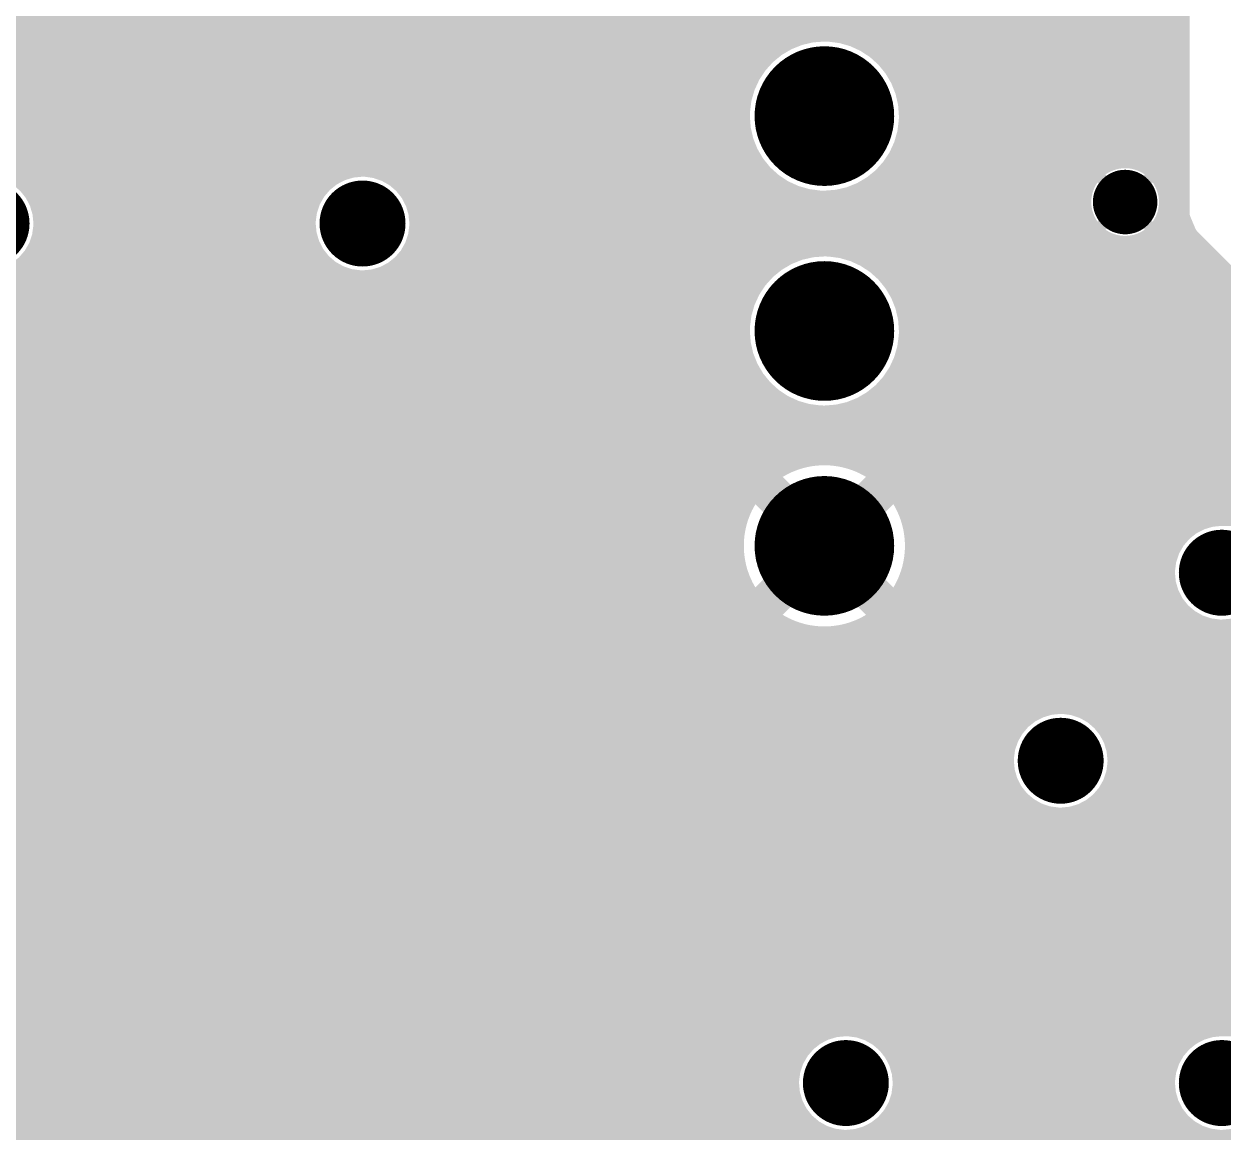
# Model space of a CAD drawing. Extents: x 295 to 953, y 10 to 290.
# Drawn here: x 516.8 to 540.19, y 105.78 to 127.39 of the extents above; entities that cross this region are included whole.
import ezdxf

# ---------------------------------------------------------------- set-up
doc = ezdxf.new("R2010")
doc.units = 0
doc.header["$LTSCALE"] = 5
doc.header["$MEASUREMENT"] = 0
doc.layers.get('0').update_dxf_attribs({"linetype": 'CONTINUOUS', "lineweight": 25})

msp = doc.modelspace()

# ---------------------------------------------------------------- linework, layer by layer
for points, const_width in [([(531.732, 125.594, 1), (533.094, 125.594, 1)], 1.362), ([(537.966, 123.918, 1), (538.595, 123.918, 1)], 0.629), ([(515.649, 123.499, 1), (516.487, 123.499, 1)], 0.838), ([(522.983, 123.499, 1), (523.822, 123.499, 1)], 0.838), ([(531.732, 121.403, 1), (533.094, 121.403, 1)], 1.362), ([(531.732, 117.212, 1), (533.094, 117.212, 1)], 1.362), ([(539.747, 116.688, 1), (540.586, 116.688, 1)], 0.838), ([(536.604, 113.021, 1), (537.442, 113.021, 1)], 0.838), ([(532.413, 106.735, 1), (533.251, 106.735, 1)], 0.838), ([(539.747, 106.735, 1), (540.586, 106.735, 1)], 0.838)]:
    msp.add_lwpolyline(points, format="xyb", close=True, dxfattribs=dict(const_width=const_width))
for points in [[(504.275, 127.048), (504.275, 128.331), (539.538, 127.048), (539.538, 128.331)], [(504.275, 127.032), (504.275, 127.048), (532.193, 127.032), (532.413, 127.048)], [(504.275, 126.982), (504.275, 127.032), (531.978, 126.982), (532.193, 127.032)], [(532.489, 127.046), (532.413, 127.048), (539.538, 127.046), (539.538, 127.048)], [(532.708, 127.018), (532.489, 127.046), (539.538, 127.018), (539.538, 127.046)], [(504.275, 126.9), (504.275, 126.982), (531.773, 126.9), (531.978, 126.982)], [(504.275, 126.788), (504.275, 126.9), (531.583, 126.788), (531.773, 126.9)], [(532.92, 126.957), (532.708, 127.018), (539.538, 126.957), (539.538, 127.018)], [(533.12, 126.865), (532.92, 126.957), (539.538, 126.865), (539.538, 126.957)], [(533.304, 126.743), (533.12, 126.865), (539.538, 126.743), (539.538, 126.865)], [(504.275, 126.649), (504.275, 126.788), (531.412, 126.649), (531.583, 126.788)], [(504.275, 126.485), (504.275, 126.649), (531.264, 126.485), (531.412, 126.649)], [(533.468, 126.595), (533.304, 126.743), (539.538, 126.595), (539.538, 126.743)], [(533.607, 126.424), (533.468, 126.595), (539.538, 126.424), (539.538, 126.595)], [(504.275, 126.301), (504.275, 126.485), (531.142, 126.301), (531.264, 126.485)], [(533.719, 126.234), (533.607, 126.424), (539.538, 126.234), (539.538, 126.424)], [(504.275, 126.101), (504.275, 126.301), (531.05, 126.101), (531.142, 126.301)], [(504.275, 125.889), (504.275, 126.101), (530.989, 125.889), (531.05, 126.101)], [(533.801, 126.029), (533.719, 126.234), (539.538, 126.029), (539.538, 126.234)], [(504.275, 125.67), (504.275, 125.889), (530.961, 125.67), (530.989, 125.889)], [(533.851, 125.814), (533.801, 126.029), (539.538, 125.814), (539.538, 126.029)], [(504.275, 125.594), (504.275, 125.67), (530.959, 125.594), (530.961, 125.67)], [(533.867, 125.594), (533.851, 125.814), (539.538, 125.594), (539.538, 125.814)], [(504.275, 125.374), (504.275, 125.594), (530.976, 125.374), (530.959, 125.594)], [(533.837, 125.3), (533.865, 125.518), (539.538, 125.3), (539.538, 125.518)], [(533.865, 125.518), (533.867, 125.594), (539.538, 125.518), (539.538, 125.594)], [(504.275, 125.159), (504.275, 125.374), (531.025, 125.159), (530.976, 125.374)], [(504.275, 124.954), (504.275, 125.159), (531.107, 124.954), (531.025, 125.159)], [(533.776, 125.087), (533.837, 125.3), (539.538, 125.087), (539.538, 125.3)], [(504.275, 124.764), (504.275, 124.954), (531.219, 124.764), (531.107, 124.954)], [(533.684, 124.887), (533.776, 125.087), (539.538, 124.887), (539.538, 125.087)], [(504.275, 124.593), (504.275, 124.764), (531.358, 124.593), (531.219, 124.764)], [(533.449, 124.578), (533.562, 124.703), (539.538, 124.578), (539.538, 124.703)], [(533.562, 124.703), (533.684, 124.887), (539.538, 124.703), (539.538, 124.887)], [(504.275, 124.445), (504.275, 124.593), (531.522, 124.445), (531.358, 124.593)], [(533.243, 124.4), (533.311, 124.455), (537.952, 124.4), (537.897, 124.455)], [(533.311, 124.455), (533.333, 124.473), (537.897, 124.455), (537.924, 124.473)], [(533.333, 124.473), (533.363, 124.497), (537.924, 124.473), (537.965, 124.497)], [(533.363, 124.497), (533.389, 124.518), (537.965, 124.497), (538.007, 124.518)], [(533.389, 124.518), (533.411, 124.536), (538.007, 124.518), (538.05, 124.536)], [(533.411, 124.536), (533.414, 124.539), (538.05, 124.536), (538.059, 124.539)], [(533.414, 124.539), (533.425, 124.551), (538.059, 124.539), (538.095, 124.551)], [(533.425, 124.551), (533.435, 124.563), (538.095, 124.551), (538.14, 124.563)], [(533.435, 124.563), (533.443, 124.571), (538.14, 124.563), (538.187, 124.571)], [(533.443, 124.571), (533.448, 124.576), (538.187, 124.571), (538.234, 124.576)], [(533.448, 124.576), (533.449, 124.578), (538.234, 124.576), (538.281, 124.578)], [(538.313, 124.577), (538.281, 124.578), (539.538, 124.577), (539.538, 124.578)], [(538.36, 124.573), (538.313, 124.577), (539.538, 124.573), (539.538, 124.577)], [(538.406, 124.566), (538.36, 124.573), (539.538, 124.566), (539.538, 124.573)], [(538.452, 124.555), (538.406, 124.566), (539.538, 124.555), (539.538, 124.566)], [(538.497, 124.541), (538.452, 124.555), (539.538, 124.541), (539.538, 124.555)], [(538.541, 124.524), (538.497, 124.541), (539.538, 124.524), (539.538, 124.541)], [(538.584, 124.504), (538.541, 124.524), (539.538, 124.504), (539.538, 124.524)], [(538.545, 124.336), (538.664, 124.455), (539.538, 124.336), (539.538, 124.455)], [(538.625, 124.481), (538.584, 124.504), (539.538, 124.481), (539.538, 124.504)], [(538.664, 124.455), (538.625, 124.481), (539.538, 124.455), (539.538, 124.481)], [(504.275, 124.412), (504.275, 124.445), (531.571, 124.412), (531.522, 124.445)], [(516.103, 124.412), (516.068, 124.412), (523.396, 124.412), (523.402, 124.412)], [(516.222, 124.395), (516.103, 124.412), (523.228, 124.395), (523.396, 124.412)], [(516.276, 124.388), (516.222, 124.395), (523.204, 124.388), (523.228, 124.395)], [(516.402, 124.346), (516.276, 124.388), (523.061, 124.346), (523.204, 124.388)], [(516.442, 124.332), (516.402, 124.346), (523.035, 124.332), (523.061, 124.346)], [(516.56, 124.265), (516.442, 124.332), (522.906, 124.265), (523.035, 124.332)], [(516.594, 124.246), (516.56, 124.265), (522.881, 124.246), (522.906, 124.265)], [(516.698, 124.157), (516.594, 124.246), (522.769, 124.157), (522.881, 124.246)], [(523.437, 124.412), (523.402, 124.412), (531.572, 124.412), (531.571, 124.412)], [(523.61, 124.388), (523.437, 124.412), (531.608, 124.388), (531.572, 124.412)], [(523.776, 124.332), (523.61, 124.388), (531.692, 124.332), (531.608, 124.388)], [(523.792, 124.323), (523.776, 124.332), (531.706, 124.323), (531.692, 124.332)], [(523.928, 124.246), (523.792, 124.323), (531.874, 124.246), (531.706, 124.323)], [(523.946, 124.231), (523.928, 124.246), (531.907, 124.231), (531.874, 124.246)], [(524.017, 124.17), (523.946, 124.231), (532.119, 124.17), (531.907, 124.231)], [(532.848, 124.206), (532.884, 124.221), (537.687, 124.206), (537.694, 124.221)], [(532.884, 124.221), (532.987, 124.262), (537.694, 124.221), (537.717, 124.262)], [(532.987, 124.262), (533.053, 124.288), (537.717, 124.262), (537.735, 124.288)], [(533.053, 124.288), (533.075, 124.301), (537.735, 124.288), (537.743, 124.301)], [(533.075, 124.301), (533.134, 124.336), (539.538, 124.301), (539.538, 124.336)], [(533.134, 124.336), (533.243, 124.4), (538.016, 124.336), (537.952, 124.4)], [(537.862, 124.182), (537.743, 124.301), (538.699, 124.182), (538.818, 124.301)], [(538.016, 124.336), (538.046, 124.353), (538.545, 124.336), (538.515, 124.353)], [(538.046, 124.353), (538.052, 124.356), (538.515, 124.353), (538.509, 124.356)], [(538.052, 124.356), (538.083, 124.371), (538.509, 124.356), (538.478, 124.371)], [(538.083, 124.371), (538.089, 124.373), (538.478, 124.371), (538.472, 124.373)], [(538.089, 124.373), (538.121, 124.386), (538.472, 124.373), (538.44, 124.386)], [(538.121, 124.386), (538.128, 124.388), (538.44, 124.386), (538.434, 124.388)], [(538.128, 124.388), (538.16, 124.397), (538.434, 124.388), (538.401, 124.397)], [(538.16, 124.397), (538.167, 124.399), (538.401, 124.397), (538.395, 124.399)], [(538.167, 124.399), (538.199, 124.406), (538.395, 124.399), (538.36, 124.406)], [(538.199, 124.406), (538.208, 124.407), (538.36, 124.406), (538.355, 124.407)], [(538.208, 124.407), (538.24, 124.411), (538.355, 124.407), (538.319, 124.411)], [(538.24, 124.411), (538.252, 124.411), (538.319, 124.411), (538.315, 124.411)], [(538.252, 124.411), (538.28, 124.412), (538.315, 124.411), (538.28, 124.412)], [(538.828, 124.286), (538.818, 124.301), (539.538, 124.286), (539.538, 124.301)], [(538.853, 124.246), (538.828, 124.286), (539.538, 124.246), (539.538, 124.286)], [(538.875, 124.205), (538.853, 124.246), (539.538, 124.205), (539.538, 124.246)], [(516.726, 124.132), (516.698, 124.157), (522.748, 124.132), (522.769, 124.157)], [(516.812, 124.024), (516.726, 124.132), (522.655, 124.024), (522.748, 124.132)], [(516.835, 123.995), (516.812, 124.024), (522.639, 123.995), (522.655, 124.024)], [(516.899, 123.872), (516.835, 123.995), (522.569, 123.872), (522.639, 123.995)], [(524.05, 124.142), (524.017, 124.17), (532.337, 124.142), (532.119, 124.17)], [(524.052, 124.14), (524.05, 124.142), (532.413, 124.14), (532.337, 124.142)], [(524.058, 124.134), (524.052, 124.14), (537.657, 124.134), (537.659, 124.14)], [(524.061, 124.132), (524.058, 124.134), (537.656, 124.132), (537.657, 124.134)], [(524.095, 124.089), (524.061, 124.132), (537.643, 124.089), (537.656, 124.132)], [(524.131, 124.044), (524.095, 124.089), (537.633, 124.044), (537.643, 124.089)], [(524.168, 123.997), (524.131, 124.044), (537.625, 123.997), (537.633, 124.044)], [(524.169, 123.995), (524.168, 123.997), (537.625, 123.995), (537.625, 123.997)], [(524.193, 123.95), (524.169, 123.995), (537.621, 123.95), (537.625, 123.995)], [(532.413, 124.14), (532.633, 124.157), (537.659, 124.14), (537.666, 124.157)], [(532.633, 124.157), (532.727, 124.178), (537.666, 124.157), (537.674, 124.178)], [(532.727, 124.178), (532.848, 124.206), (537.674, 124.178), (537.687, 124.206)], [(537.789, 123.965), (537.792, 123.992), (538.773, 123.965), (538.769, 123.992)], [(537.792, 123.992), (537.794, 124.005), (538.769, 123.992), (538.767, 124.005)], [(537.794, 124.005), (537.799, 124.032), (538.767, 124.005), (538.761, 124.032)], [(537.799, 124.032), (537.803, 124.045), (538.761, 124.032), (538.758, 124.045)], [(537.803, 124.045), (537.81, 124.071), (538.758, 124.045), (538.75, 124.071)], [(537.81, 124.071), (537.815, 124.084), (538.75, 124.071), (538.746, 124.084)], [(537.815, 124.084), (537.825, 124.11), (538.746, 124.084), (538.736, 124.11)], [(537.825, 124.11), (537.83, 124.122), (538.736, 124.11), (538.731, 124.122)], [(537.83, 124.122), (537.842, 124.146), (538.731, 124.122), (538.719, 124.146)], [(537.842, 124.146), (537.849, 124.158), (538.719, 124.146), (538.713, 124.158)], [(537.849, 124.158), (537.862, 124.182), (538.713, 124.158), (538.699, 124.182)], [(538.894, 124.161), (538.875, 124.205), (539.538, 124.161), (539.538, 124.205)], [(538.91, 124.117), (538.894, 124.161), (539.538, 124.117), (539.538, 124.161)], [(538.922, 124.072), (538.91, 124.117), (539.538, 124.072), (539.538, 124.117)], [(538.932, 124.026), (538.922, 124.072), (539.538, 124.026), (539.538, 124.072)], [(538.938, 123.979), (538.932, 124.026), (539.538, 123.979), (539.538, 124.026)], [(516.916, 123.84), (516.899, 123.872), (522.558, 123.84), (522.569, 123.872)], [(516.955, 123.706), (516.916, 123.84), (522.513, 123.706), (522.558, 123.84)], [(524.217, 123.903), (524.193, 123.95), (537.621, 123.903), (537.621, 123.95)], [(524.241, 123.856), (524.217, 123.903), (537.623, 123.856), (537.621, 123.903)], [(524.25, 123.84), (524.241, 123.856), (537.625, 123.84), (537.623, 123.856)], [(524.259, 123.81), (524.25, 123.84), (537.629, 123.81), (537.625, 123.84)], [(524.272, 123.764), (524.259, 123.81), (537.639, 123.764), (537.629, 123.81)], [(524.286, 123.718), (524.272, 123.764), (537.651, 123.718), (537.639, 123.764)], [(537.786, 123.924), (537.787, 123.952), (538.775, 123.924), (538.773, 123.952)], [(537.786, 123.911), (537.786, 123.924), (538.775, 123.911), (538.775, 123.924)], [(537.788, 123.884), (537.786, 123.911), (538.774, 123.884), (538.775, 123.911)], [(537.787, 123.952), (537.789, 123.965), (538.773, 123.952), (538.773, 123.965)], [(537.788, 123.871), (537.788, 123.884), (538.772, 123.871), (538.774, 123.884)], [(537.792, 123.843), (537.788, 123.871), (538.769, 123.843), (538.772, 123.871)], [(537.794, 123.83), (537.792, 123.843), (538.767, 123.83), (538.769, 123.843)], [(537.8, 123.803), (537.794, 123.83), (538.762, 123.803), (538.767, 123.83)], [(537.803, 123.79), (537.8, 123.803), (538.758, 123.79), (538.762, 123.803)], [(537.811, 123.764), (537.803, 123.79), (538.751, 123.764), (538.758, 123.79)], [(537.815, 123.752), (537.811, 123.764), (538.746, 123.752), (538.751, 123.764)], [(537.825, 123.726), (537.815, 123.752), (538.736, 123.726), (538.746, 123.752)], [(538.918, 123.746), (538.928, 123.792), (539.538, 123.746), (539.538, 123.792)], [(538.928, 123.792), (538.936, 123.838), (539.538, 123.792), (539.538, 123.838)], [(538.936, 123.838), (538.94, 123.885), (539.538, 123.838), (539.538, 123.885)], [(538.94, 123.932), (538.938, 123.979), (539.538, 123.932), (539.538, 123.979)], [(538.94, 123.885), (538.94, 123.932), (539.538, 123.885), (539.538, 123.932)], [(516.965, 123.673), (516.955, 123.706), (522.508, 123.673), (522.513, 123.706)], [(516.979, 123.533), (516.965, 123.673), (522.489, 123.533), (522.508, 123.673)], [(516.982, 123.499), (516.979, 123.533), (522.489, 123.499), (522.489, 123.533)], [(524.299, 123.674), (524.286, 123.718), (537.667, 123.674), (537.651, 123.718)], [(524.299, 123.673), (524.299, 123.674), (537.668, 123.673), (537.667, 123.674)], [(524.303, 123.631), (524.299, 123.673), (537.686, 123.631), (537.668, 123.673)], [(524.307, 123.589), (524.303, 123.631), (537.708, 123.589), (537.686, 123.631)], [(524.311, 123.549), (524.307, 123.589), (537.733, 123.549), (537.708, 123.589)], [(524.313, 123.534), (524.311, 123.549), (537.743, 123.534), (537.733, 123.549)], [(524.316, 123.5), (524.313, 123.534), (539.609, 123.5), (539.595, 123.534)], [(537.743, 123.534), (537.862, 123.654), (538.818, 123.534), (538.699, 123.654)], [(537.83, 123.714), (537.825, 123.726), (538.731, 123.714), (538.736, 123.726)], [(537.842, 123.689), (537.83, 123.714), (538.719, 123.689), (538.731, 123.714)], [(537.848, 123.677), (537.842, 123.689), (538.712, 123.677), (538.719, 123.689)], [(537.862, 123.654), (537.848, 123.677), (538.699, 123.654), (538.712, 123.677)], [(538.818, 123.534), (538.844, 123.574), (539.595, 123.534), (539.578, 123.574)], [(538.844, 123.574), (538.867, 123.615), (539.578, 123.574), (539.561, 123.615)], [(538.867, 123.615), (538.884, 123.651), (539.561, 123.615), (539.546, 123.651)], [(538.884, 123.651), (538.887, 123.657), (539.546, 123.651), (539.545, 123.657)], [(538.887, 123.657), (538.9, 123.691), (539.545, 123.657), (539.538, 123.691)], [(538.9, 123.691), (538.904, 123.701), (539.538, 123.691), (539.538, 123.701)], [(538.904, 123.701), (538.918, 123.746), (539.538, 123.701), (539.538, 123.746)], [(516.913, 123.157), (516.958, 123.291), (522.555, 123.157), (522.516, 123.291)], [(516.958, 123.291), (516.962, 123.325), (522.516, 123.291), (522.506, 123.325)], [(516.962, 123.325), (516.981, 123.464), (522.506, 123.325), (522.492, 123.464)], [(516.981, 123.464), (516.982, 123.499), (522.492, 123.464), (522.489, 123.499)], [(524.285, 123.27), (524.289, 123.28), (538.155, 123.27), (538.109, 123.28)], [(524.289, 123.28), (524.292, 123.291), (538.109, 123.28), (538.075, 123.291)], [(524.292, 123.291), (524.293, 123.294), (538.075, 123.291), (538.064, 123.294)], [(524.293, 123.294), (524.295, 123.311), (538.064, 123.294), (538.02, 123.311)], [(524.295, 123.311), (524.298, 123.331), (538.02, 123.311), (537.977, 123.331)], [(524.298, 123.331), (524.301, 123.354), (537.977, 123.331), (537.936, 123.354)], [(524.301, 123.354), (524.304, 123.38), (537.936, 123.354), (537.897, 123.38)], [(524.304, 123.38), (524.315, 123.464), (537.897, 123.38), (537.981, 123.464)], [(524.315, 123.464), (524.316, 123.499), (537.981, 123.464), (538.016, 123.499)], [(524.316, 123.499), (524.316, 123.5), (538.016, 123.499), (538.016, 123.5)], [(538.046, 123.482), (538.016, 123.5), (538.515, 123.482), (538.545, 123.5)], [(538.052, 123.479), (538.046, 123.482), (538.509, 123.479), (538.515, 123.482)], [(538.083, 123.464), (538.052, 123.479), (538.478, 123.464), (538.509, 123.479)], [(538.089, 123.462), (538.083, 123.464), (538.472, 123.462), (538.478, 123.464)], [(538.121, 123.45), (538.089, 123.462), (538.44, 123.45), (538.472, 123.462)], [(538.127, 123.448), (538.121, 123.45), (538.433, 123.448), (538.44, 123.45)], [(538.16, 123.438), (538.127, 123.448), (538.401, 123.438), (538.433, 123.448)], [(538.166, 123.437), (538.16, 123.438), (538.394, 123.437), (538.401, 123.438)], [(538.201, 123.43), (538.166, 123.437), (538.362, 123.43), (538.394, 123.437)], [(538.206, 123.429), (538.201, 123.43), (538.353, 123.429), (538.362, 123.43)], [(538.242, 123.425), (538.206, 123.429), (538.321, 123.425), (538.353, 123.429)], [(538.246, 123.424), (538.242, 123.425), (538.309, 123.424), (538.321, 123.425)], [(538.281, 123.423), (538.246, 123.424), (538.281, 123.423), (538.309, 123.424)], [(538.435, 123.276), (538.48, 123.288), (539.759, 123.276), (539.746, 123.288)], [(538.48, 123.288), (538.524, 123.304), (539.746, 123.288), (539.731, 123.304)], [(538.524, 123.304), (538.567, 123.323), (539.731, 123.304), (539.712, 123.323)], [(538.653, 123.391), (538.545, 123.5), (539.655, 123.391), (539.609, 123.5)], [(538.567, 123.323), (538.609, 123.345), (539.712, 123.323), (539.69, 123.345)], [(538.609, 123.345), (538.629, 123.357), (539.69, 123.345), (539.677, 123.357)], [(538.629, 123.357), (538.649, 123.37), (539.677, 123.357), (539.669, 123.37)], [(538.649, 123.37), (538.664, 123.38), (539.669, 123.37), (539.662, 123.38)], [(538.664, 123.38), (538.653, 123.391), (539.662, 123.38), (539.655, 123.391)], [(516.832, 123.002), (516.902, 123.125), (522.636, 123.002), (522.572, 123.125)], [(516.902, 123.125), (516.913, 123.157), (522.572, 123.125), (522.555, 123.157)], [(524.15, 122.973), (524.236, 123.125), (540.062, 122.973), (539.91, 123.125)], [(524.236, 123.125), (524.281, 123.258), (539.91, 123.125), (539.777, 123.258)], [(524.281, 123.258), (524.283, 123.262), (538.248, 123.258), (538.201, 123.262)], [(524.281, 123.258), (524.281, 123.258), (538.295, 123.258), (538.248, 123.258)], [(524.283, 123.262), (524.285, 123.27), (538.201, 123.262), (538.155, 123.27)], [(538.295, 123.258), (538.342, 123.26), (539.777, 123.258), (539.774, 123.26)], [(538.342, 123.26), (538.389, 123.267), (539.774, 123.26), (539.768, 123.267)], [(538.389, 123.267), (538.435, 123.276), (539.768, 123.267), (539.759, 123.276)], [(516.589, 122.751), (516.702, 122.84), (522.877, 122.751), (522.773, 122.84)], [(516.702, 122.84), (516.723, 122.865), (522.773, 122.84), (522.744, 122.865)], [(516.723, 122.865), (516.816, 122.973), (522.744, 122.865), (522.658, 122.973)], [(516.816, 122.973), (516.832, 123.002), (522.658, 122.973), (522.636, 123.002)], [(523.974, 122.791), (524.036, 122.84), (531.978, 122.791), (532.193, 122.84)], [(524.036, 122.841), (524.051, 122.857), (532.193, 122.841), (532.413, 122.857)], [(524.036, 122.84), (524.036, 122.841), (532.193, 122.84), (532.193, 122.841)], [(524.051, 122.857), (524.15, 122.973), (540.178, 122.857), (540.062, 122.973)], [(532.489, 122.855), (532.413, 122.857), (540.18, 122.855), (540.178, 122.857)], [(532.708, 122.827), (532.489, 122.855), (540.208, 122.827), (540.18, 122.855)], [(532.92, 122.766), (532.708, 122.827), (540.269, 122.766), (540.208, 122.827)], [(504.275, 122.458), (504.275, 122.585), (531.412, 122.458), (531.568, 122.585)], [(516.068, 122.585), (516.075, 122.586), (523.402, 122.585), (523.368, 122.586)], [(516.075, 122.586), (516.242, 122.602), (523.368, 122.586), (523.248, 122.602)], [(516.242, 122.602), (516.267, 122.609), (523.248, 122.602), (523.195, 122.609)], [(516.267, 122.609), (516.41, 122.651), (523.195, 122.609), (523.069, 122.651)], [(516.41, 122.651), (516.436, 122.665), (523.069, 122.651), (523.029, 122.665)], [(516.436, 122.665), (516.565, 122.732), (523.029, 122.665), (522.911, 122.732)], [(516.565, 122.732), (516.589, 122.751), (522.911, 122.732), (522.877, 122.751)], [(523.402, 122.585), (523.53, 122.597), (531.568, 122.585), (531.583, 122.597)], [(523.53, 122.597), (523.576, 122.602), (531.583, 122.597), (531.591, 122.602)], [(523.576, 122.602), (523.744, 122.651), (531.591, 122.602), (531.675, 122.651)], [(523.744, 122.651), (523.855, 122.709), (531.675, 122.651), (531.773, 122.709)], [(523.855, 122.709), (523.899, 122.732), (531.773, 122.709), (531.83, 122.732)], [(523.899, 122.732), (523.974, 122.791), (531.83, 122.732), (531.978, 122.791)], [(533.12, 122.674), (532.92, 122.766), (540.361, 122.674), (540.269, 122.766)], [(533.304, 122.552), (533.12, 122.674), (540.483, 122.552), (540.361, 122.674)], [(504.275, 122.294), (504.275, 122.458), (531.264, 122.294), (531.412, 122.458)], [(533.468, 122.404), (533.304, 122.552), (540.631, 122.404), (540.483, 122.552)], [(533.607, 122.233), (533.468, 122.404), (540.802, 122.233), (540.631, 122.404)], [(504.275, 122.11), (504.275, 122.294), (531.142, 122.11), (531.264, 122.294)], [(533.719, 122.043), (533.607, 122.233), (540.992, 122.043), (540.802, 122.233)], [(504.275, 121.91), (504.275, 122.11), (531.05, 121.91), (531.142, 122.11)], [(504.275, 121.698), (504.275, 121.91), (530.989, 121.698), (531.05, 121.91)], [(533.801, 121.838), (533.719, 122.043), (541.197, 121.838), (540.992, 122.043)], [(504.275, 121.479), (504.275, 121.698), (530.961, 121.479), (530.989, 121.698)], [(533.851, 121.623), (533.801, 121.838), (541.412, 121.623), (541.197, 121.838)], [(504.275, 121.403), (504.275, 121.479), (530.959, 121.403), (530.961, 121.479)], [(533.867, 121.403), (533.851, 121.623), (541.632, 121.403), (541.412, 121.623)], [(504.275, 121.183), (504.275, 121.403), (530.976, 121.183), (530.959, 121.403)], [(504.275, 120.968), (504.275, 121.183), (531.025, 120.968), (530.976, 121.183)], [(533.837, 121.109), (533.865, 121.327), (541.926, 121.109), (541.707, 121.327)], [(533.865, 121.327), (533.867, 121.403), (541.707, 121.327), (541.632, 121.403)], [(504.275, 120.763), (504.275, 120.968), (531.107, 120.763), (531.025, 120.968)], [(533.776, 120.896), (533.837, 121.109), (542.138, 120.896), (541.926, 121.109)], [(504.275, 120.573), (504.275, 120.763), (531.219, 120.573), (531.107, 120.763)], [(533.684, 120.696), (533.776, 120.896), (542.339, 120.696), (542.138, 120.896)], [(504.275, 120.402), (504.275, 120.573), (531.358, 120.402), (531.219, 120.573)], [(533.451, 120.389), (533.562, 120.512), (542.471, 120.389), (542.421, 120.512)], [(533.562, 120.512), (533.677, 120.686), (542.421, 120.512), (542.349, 120.686)], [(533.677, 120.686), (533.684, 120.696), (542.349, 120.686), (542.339, 120.696)], [(504.275, 120.254), (504.275, 120.402), (531.522, 120.254), (531.358, 120.402)], [(504.275, 120.132), (504.275, 120.254), (531.706, 120.132), (531.522, 120.254)], [(533.243, 120.209), (533.414, 120.348), (542.472, 120.209), (542.472, 120.348)], [(533.414, 120.348), (533.451, 120.389), (542.472, 120.348), (542.472, 120.389)], [(533.451, 120.389), (533.451, 120.389), (542.472, 120.389), (542.471, 120.389)], [(504.275, 120.04), (504.275, 120.132), (531.907, 120.04), (531.706, 120.132)], [(504.275, 119.979), (504.275, 120.04), (532.119, 119.979), (531.907, 120.04)], [(532.633, 119.966), (532.848, 120.015), (542.472, 119.966), (542.472, 120.015)], [(532.848, 120.015), (533.053, 120.097), (542.472, 120.015), (542.472, 120.097)], [(533.053, 120.097), (533.243, 120.209), (542.472, 120.097), (542.472, 120.209)], [(504.275, 119.951), (504.275, 119.979), (532.337, 119.951), (532.119, 119.979)], [(504.275, 119.949), (504.275, 119.951), (532.413, 119.949), (532.337, 119.951)], [(504.275, 118.784), (504.275, 119.949), (542.472, 118.784), (542.472, 119.949)], [(532.413, 119.949), (532.633, 119.966), (542.472, 119.949), (542.472, 119.966)], [(504.275, 118.782), (504.275, 118.784), (532.341, 118.782), (532.413, 118.784)], [(504.275, 118.777), (504.275, 118.782), (532.268, 118.777), (532.341, 118.782)], [(504.275, 118.769), (504.275, 118.777), (532.196, 118.769), (532.268, 118.777)], [(504.275, 118.757), (504.275, 118.769), (532.124, 118.757), (532.196, 118.769)], [(504.275, 118.742), (504.275, 118.757), (532.053, 118.742), (532.124, 118.757)], [(504.275, 118.724), (504.275, 118.742), (531.983, 118.724), (532.053, 118.742)], [(504.275, 118.702), (504.275, 118.724), (531.914, 118.702), (531.983, 118.724)], [(504.275, 118.678), (504.275, 118.702), (531.846, 118.678), (531.914, 118.702)], [(504.275, 118.65), (504.275, 118.678), (531.778, 118.65), (531.846, 118.678)], [(504.275, 118.619), (504.275, 118.65), (531.713, 118.619), (531.778, 118.65)], [(504.275, 118.585), (504.275, 118.619), (531.649, 118.585), (531.713, 118.619)], [(532.468, 118.783), (532.413, 118.784), (542.472, 118.783), (542.472, 118.784)], [(532.541, 118.779), (532.468, 118.783), (542.472, 118.779), (542.472, 118.783)], [(532.613, 118.771), (532.541, 118.779), (542.472, 118.771), (542.472, 118.779)], [(532.684, 118.76), (532.613, 118.771), (542.472, 118.76), (542.472, 118.771)], [(532.756, 118.746), (532.684, 118.76), (542.472, 118.746), (542.472, 118.76)], [(532.826, 118.728), (532.756, 118.746), (542.472, 118.728), (542.472, 118.746)], [(532.896, 118.708), (532.826, 118.728), (542.472, 118.708), (542.472, 118.728)], [(532.964, 118.684), (532.896, 118.708), (542.472, 118.684), (542.472, 118.708)], [(533.032, 118.657), (532.964, 118.684), (542.472, 118.657), (542.472, 118.684)], [(533.098, 118.627), (533.032, 118.657), (542.472, 118.627), (542.472, 118.657)], [(533.162, 118.594), (533.098, 118.627), (542.472, 118.594), (542.472, 118.627)], [(504.275, 118.558), (504.275, 118.585), (531.601, 118.558), (531.649, 118.585)], [(504.275, 118.249), (504.275, 118.558), (531.91, 118.249), (531.601, 118.558)], [(532.916, 118.249), (533.225, 118.558), (542.472, 118.249), (542.472, 118.558)], [(533.225, 118.558), (533.162, 118.594), (542.472, 118.558), (542.472, 118.594)], [(504.275, 118.024), (504.275, 118.249), (542.472, 118.024), (542.472, 118.249)], [(531.91, 118.249), (531.931, 118.259), (532.916, 118.249), (532.894, 118.259)], [(531.931, 118.259), (531.967, 118.275), (532.894, 118.259), (532.86, 118.275)], [(531.967, 118.275), (531.988, 118.283), (532.86, 118.275), (532.837, 118.283)], [(531.988, 118.283), (532.025, 118.297), (532.837, 118.283), (532.802, 118.297)], [(532.025, 118.297), (532.047, 118.305), (532.802, 118.297), (532.778, 118.305)], [(532.047, 118.305), (532.085, 118.316), (532.778, 118.305), (532.743, 118.316)], [(532.085, 118.316), (532.106, 118.323), (532.743, 118.316), (532.719, 118.323)], [(532.106, 118.323), (532.145, 118.333), (532.719, 118.323), (532.683, 118.333)], [(532.145, 118.333), (532.166, 118.338), (532.683, 118.333), (532.658, 118.338)], [(532.166, 118.338), (532.206, 118.346), (532.658, 118.338), (532.622, 118.346)], [(532.206, 118.346), (532.227, 118.35), (532.622, 118.346), (532.596, 118.35)], [(532.227, 118.35), (532.269, 118.355), (532.596, 118.35), (532.561, 118.355)], [(532.269, 118.355), (532.289, 118.358), (532.561, 118.355), (532.533, 118.358)], [(532.289, 118.358), (532.332, 118.361), (532.533, 118.358), (532.499, 118.361)], [(532.332, 118.361), (532.351, 118.363), (532.499, 118.361), (532.467, 118.363)], [(532.351, 118.363), (532.404, 118.364), (532.467, 118.363), (532.437, 118.364)], [(532.404, 118.364), (532.413, 118.365), (532.437, 118.364), (532.413, 118.365)], [(504.275, 117.961), (504.275, 118.024), (531.032, 117.961), (531.068, 118.024)], [(504.275, 117.897), (504.275, 117.961), (530.998, 117.897), (531.032, 117.961)], [(531.376, 117.716), (531.068, 118.024), (533.45, 117.716), (533.759, 118.024)], [(533.778, 117.992), (533.759, 118.024), (542.472, 117.992), (542.472, 118.024)], [(533.812, 117.928), (533.778, 117.992), (542.472, 117.928), (542.472, 117.992)], [(533.844, 117.863), (533.812, 117.928), (542.472, 117.863), (542.472, 117.928)], [(504.275, 117.831), (504.275, 117.897), (530.968, 117.831), (530.998, 117.897)], [(504.275, 117.763), (504.275, 117.831), (530.941, 117.763), (530.968, 117.831)], [(504.275, 117.695), (504.275, 117.763), (530.917, 117.695), (530.941, 117.763)], [(504.275, 117.625), (504.275, 117.695), (530.897, 117.625), (530.917, 117.695)], [(531.351, 117.659), (531.357, 117.673), (533.475, 117.659), (533.47, 117.673)], [(531.357, 117.673), (531.376, 117.715), (533.47, 117.673), (533.45, 117.715)], [(533.872, 117.796), (533.844, 117.863), (542.472, 117.796), (542.472, 117.863)], [(533.898, 117.728), (533.872, 117.796), (542.472, 117.728), (542.472, 117.796)], [(533.92, 117.659), (533.898, 117.728), (542.472, 117.659), (542.472, 117.728)], [(504.275, 117.555), (504.275, 117.625), (530.879, 117.555), (530.897, 117.625)], [(504.275, 117.483), (504.275, 117.555), (530.865, 117.483), (530.879, 117.555)], [(504.275, 117.412), (504.275, 117.483), (530.854, 117.412), (530.865, 117.483)], [(531.28, 117.421), (531.283, 117.436), (533.546, 117.421), (533.544, 117.436)], [(531.283, 117.436), (531.293, 117.482), (533.544, 117.436), (533.533, 117.482)], [(531.293, 117.482), (531.297, 117.496), (533.533, 117.482), (533.53, 117.496)], [(531.297, 117.496), (531.309, 117.542), (533.53, 117.496), (533.517, 117.542)], [(531.309, 117.542), (531.313, 117.556), (533.517, 117.542), (533.513, 117.556)], [(531.313, 117.556), (531.328, 117.601), (533.513, 117.556), (533.498, 117.601)], [(531.328, 117.601), (531.334, 117.615), (533.498, 117.601), (533.493, 117.615)], [(531.334, 117.615), (531.351, 117.659), (533.493, 117.615), (533.475, 117.659)], [(533.935, 117.602), (533.92, 117.659), (542.472, 117.602), (542.472, 117.659)], [(533.939, 117.589), (533.935, 117.602), (540.033, 117.589), (540.166, 117.602)], [(533.94, 117.585), (533.939, 117.589), (539.992, 117.585), (540.033, 117.589)], [(533.951, 117.536), (533.94, 117.585), (539.825, 117.536), (539.992, 117.585)], [(533.955, 117.518), (533.951, 117.536), (539.791, 117.518), (539.825, 117.536)], [(533.966, 117.455), (533.955, 117.518), (539.67, 117.455), (539.791, 117.518)], [(533.967, 117.447), (533.966, 117.455), (539.659, 117.447), (539.67, 117.455)], [(533.976, 117.375), (533.967, 117.447), (539.568, 117.375), (539.659, 117.447)], [(540.201, 117.601), (540.166, 117.602), (542.472, 117.601), (542.472, 117.602)], [(504.275, 117.339), (504.275, 117.412), (530.847, 117.339), (530.854, 117.412)], [(504.275, 117.267), (504.275, 117.339), (530.842, 117.267), (530.847, 117.339)], [(504.275, 117.194), (504.275, 117.267), (530.842, 117.194), (530.842, 117.267)], [(531.261, 117.236), (531.262, 117.251), (533.565, 117.236), (533.565, 117.251)], [(531.261, 117.188), (531.261, 117.236), (533.565, 117.188), (533.565, 117.236)], [(531.262, 117.251), (531.264, 117.298), (533.565, 117.251), (533.562, 117.298)], [(531.264, 117.298), (531.265, 117.313), (533.562, 117.298), (533.561, 117.313)], [(531.265, 117.313), (531.27, 117.36), (533.561, 117.313), (533.556, 117.36)], [(531.27, 117.36), (531.272, 117.374), (533.556, 117.36), (533.554, 117.374)], [(531.272, 117.374), (531.28, 117.421), (533.554, 117.374), (533.546, 117.421)], [(533.979, 117.346), (533.976, 117.375), (539.533, 117.346), (539.568, 117.375)], [(533.982, 117.302), (533.979, 117.346), (539.495, 117.302), (539.533, 117.346)], [(533.985, 117.23), (533.982, 117.302), (539.433, 117.23), (539.495, 117.302)], [(533.984, 117.214), (533.985, 117.23), (539.419, 117.214), (539.433, 117.23)], [(533.984, 117.157), (533.984, 117.214), (539.387, 117.157), (539.419, 117.214)], [(504.275, 117.122), (504.275, 117.194), (530.844, 117.122), (530.842, 117.194)], [(504.275, 117.05), (504.275, 117.122), (530.85, 117.05), (530.844, 117.122)], [(504.275, 116.978), (504.275, 117.05), (530.859, 116.978), (530.85, 117.05)], [(504.275, 116.906), (504.275, 116.978), (530.872, 116.906), (530.859, 116.978)], [(531.261, 117.174), (531.261, 117.188), (533.565, 117.174), (533.565, 117.188)], [(531.264, 117.126), (531.261, 117.174), (533.562, 117.126), (533.565, 117.174)], [(531.265, 117.111), (531.264, 117.126), (533.561, 117.111), (533.562, 117.126)], [(531.27, 117.065), (531.265, 117.111), (533.556, 117.065), (533.561, 117.111)], [(531.272, 117.05), (531.27, 117.065), (533.554, 117.05), (533.556, 117.065)], [(531.28, 117.003), (531.272, 117.05), (533.547, 117.003), (533.554, 117.05)], [(531.282, 116.988), (531.28, 117.003), (533.543, 116.988), (533.547, 117.003)], [(531.293, 116.942), (531.282, 116.988), (533.534, 116.942), (533.543, 116.988)], [(533.961, 116.941), (533.972, 117.013), (539.292, 116.941), (539.316, 117.013)], [(533.972, 117.013), (533.977, 117.062), (539.316, 117.013), (539.333, 117.062)], [(533.977, 117.062), (533.98, 117.085), (539.333, 117.062), (539.346, 117.085)], [(533.98, 117.085), (533.984, 117.157), (539.346, 117.085), (539.387, 117.157)], [(504.275, 116.835), (504.275, 116.906), (530.887, 116.835), (530.872, 116.906)], [(504.275, 116.765), (504.275, 116.835), (530.906, 116.765), (530.887, 116.835)], [(504.275, 116.696), (504.275, 116.765), (530.929, 116.696), (530.906, 116.765)], [(531.296, 116.928), (531.293, 116.942), (533.53, 116.928), (533.534, 116.942)], [(531.309, 116.882), (531.296, 116.928), (533.517, 116.882), (533.53, 116.928)], [(531.313, 116.868), (531.309, 116.882), (533.513, 116.868), (533.517, 116.882)], [(531.328, 116.823), (531.313, 116.868), (533.498, 116.823), (533.513, 116.868)], [(531.333, 116.809), (531.328, 116.823), (533.493, 116.809), (533.498, 116.823)], [(531.351, 116.765), (531.333, 116.809), (533.476, 116.765), (533.493, 116.809)], [(531.357, 116.752), (531.351, 116.765), (533.469, 116.752), (533.476, 116.765)], [(531.376, 116.709), (531.357, 116.752), (533.45, 116.709), (533.469, 116.752)], [(533.909, 116.73), (533.93, 116.799), (539.254, 116.73), (539.264, 116.799)], [(533.93, 116.799), (533.947, 116.87), (539.264, 116.799), (539.273, 116.87)], [(533.947, 116.87), (533.952, 116.896), (539.273, 116.87), (539.277, 116.896)], [(533.952, 116.896), (533.961, 116.941), (539.277, 116.896), (539.292, 116.941)], [(504.275, 116.628), (504.275, 116.696), (530.954, 116.628), (530.929, 116.696)], [(504.275, 116.561), (504.275, 116.628), (530.983, 116.561), (530.954, 116.628)], [(504.275, 116.496), (504.275, 116.561), (531.014, 116.496), (530.983, 116.561)], [(504.275, 116.432), (504.275, 116.496), (531.049, 116.432), (531.014, 116.496)], [(531.068, 116.4), (531.376, 116.709), (533.759, 116.4), (533.45, 116.709)], [(533.795, 116.463), (533.821, 116.514), (539.285, 116.463), (539.27, 116.514)], [(533.821, 116.514), (533.828, 116.528), (539.27, 116.514), (539.268, 116.528)], [(533.828, 116.528), (533.858, 116.594), (539.268, 116.528), (539.262, 116.594)], [(533.858, 116.594), (533.885, 116.661), (539.262, 116.594), (539.255, 116.661)], [(533.885, 116.661), (533.894, 116.688), (539.255, 116.661), (539.253, 116.688)], [(533.894, 116.688), (533.906, 116.723), (539.253, 116.688), (539.253, 116.723)], [(533.906, 116.723), (533.909, 116.73), (539.253, 116.723), (539.254, 116.73)], [(504.275, 116.4), (504.275, 116.432), (531.068, 116.4), (531.049, 116.432)], [(504.275, 116.347), (504.275, 116.4), (539.319, 116.347), (539.303, 116.4)], [(504.275, 116.191), (504.275, 116.347), (539.4, 116.191), (539.319, 116.347)], [(533.759, 116.4), (533.795, 116.463), (539.303, 116.4), (539.285, 116.463)], [(504.275, 116.175), (504.275, 116.191), (539.412, 116.175), (539.4, 116.191)], [(504.275, 115.867), (504.275, 116.175), (531.601, 115.867), (531.91, 116.175)], [(531.932, 116.165), (531.91, 116.175), (532.895, 116.165), (532.916, 116.175)], [(531.966, 116.15), (531.932, 116.165), (532.859, 116.15), (532.895, 116.165)], [(531.989, 116.141), (531.966, 116.15), (532.838, 116.141), (532.859, 116.15)], [(532.024, 116.127), (531.989, 116.141), (532.801, 116.127), (532.838, 116.141)], [(532.048, 116.119), (532.024, 116.127), (532.78, 116.119), (532.801, 116.127)], [(532.083, 116.108), (532.048, 116.119), (532.742, 116.108), (532.78, 116.119)], [(532.108, 116.101), (532.083, 116.108), (532.72, 116.101), (532.742, 116.108)], [(532.143, 116.092), (532.108, 116.101), (532.681, 116.092), (532.72, 116.101)], [(532.168, 116.086), (532.143, 116.092), (532.66, 116.086), (532.681, 116.092)], [(532.204, 116.079), (532.168, 116.086), (532.62, 116.079), (532.66, 116.086)], [(532.23, 116.075), (532.204, 116.079), (532.599, 116.075), (532.62, 116.079)], [(532.266, 116.069), (532.23, 116.075), (532.558, 116.069), (532.599, 116.075)], [(532.293, 116.066), (532.266, 116.069), (532.537, 116.066), (532.558, 116.069)], [(532.327, 116.063), (532.293, 116.066), (532.494, 116.063), (532.537, 116.066)], [(532.359, 116.061), (532.327, 116.063), (532.475, 116.061), (532.494, 116.063)], [(532.39, 116.06), (532.359, 116.061), (532.422, 116.06), (532.475, 116.061)], [(532.413, 116.06), (532.39, 116.06), (532.413, 116.06), (532.422, 116.06)], [(533.037, 116.054), (532.916, 116.175), (539.508, 116.054), (539.412, 116.175)], [(533.151, 115.941), (533.037, 116.054), (539.641, 115.941), (539.508, 116.054)], [(504.275, 115.83), (504.275, 115.867), (531.664, 115.83), (531.601, 115.867)], [(504.275, 115.797), (504.275, 115.83), (531.729, 115.797), (531.664, 115.83)], [(504.275, 115.767), (504.275, 115.797), (531.795, 115.767), (531.729, 115.797)], [(533.05, 115.775), (533.099, 115.798), (540.132, 115.775), (539.959, 115.798)], [(533.099, 115.798), (533.113, 115.805), (539.959, 115.798), (539.939, 115.805)], [(533.113, 115.805), (533.178, 115.839), (539.939, 115.805), (539.839, 115.839)], [(533.225, 115.867), (533.151, 115.941), (539.772, 115.867), (539.641, 115.941)], [(533.178, 115.839), (533.204, 115.854), (539.839, 115.839), (539.793, 115.854)], [(533.204, 115.854), (533.225, 115.867), (539.793, 115.854), (539.772, 115.867)], [(504.275, 115.74), (504.275, 115.767), (531.862, 115.74), (531.795, 115.767)], [(504.275, 115.716), (504.275, 115.74), (531.931, 115.716), (531.862, 115.74)], [(504.275, 115.696), (504.275, 115.716), (532, 115.696), (531.931, 115.716)], [(504.275, 115.678), (504.275, 115.696), (532.071, 115.678), (532, 115.696)], [(504.275, 115.664), (504.275, 115.678), (532.142, 115.664), (532.071, 115.678)], [(504.275, 115.653), (504.275, 115.664), (532.214, 115.653), (532.142, 115.664)], [(504.275, 115.646), (504.275, 115.653), (532.286, 115.646), (532.214, 115.653)], [(504.275, 115.641), (504.275, 115.646), (532.358, 115.641), (532.286, 115.646)], [(504.275, 115.64), (504.275, 115.641), (532.413, 115.64), (532.358, 115.641)], [(504.275, 113.935), (504.275, 115.64), (542.472, 113.935), (542.472, 115.64)], [(532.413, 115.64), (532.486, 115.642), (542.472, 115.64), (542.472, 115.642)], [(532.486, 115.642), (532.558, 115.647), (542.472, 115.642), (542.472, 115.647)], [(532.558, 115.647), (532.63, 115.656), (542.472, 115.647), (542.472, 115.656)], [(532.63, 115.656), (532.702, 115.667), (542.472, 115.656), (542.472, 115.667)], [(532.702, 115.667), (532.773, 115.682), (542.472, 115.667), (542.472, 115.682)], [(532.773, 115.682), (532.843, 115.7), (542.472, 115.682), (542.472, 115.7)], [(532.843, 115.7), (532.912, 115.722), (542.472, 115.7), (542.472, 115.722)], [(532.912, 115.722), (532.981, 115.747), (542.472, 115.722), (542.472, 115.747)], [(532.981, 115.747), (533.048, 115.774), (542.472, 115.747), (542.472, 115.774)], [(533.048, 115.774), (533.048, 115.775), (542.472, 115.774), (542.472, 115.775)], [(533.048, 115.775), (533.05, 115.775), (540.166, 115.775), (540.132, 115.775)], [(540.166, 115.775), (540.34, 115.791), (542.472, 115.775), (542.472, 115.791)], [(504.275, 113.918), (504.275, 113.935), (536.849, 113.918), (537.023, 113.935)], [(537.058, 113.934), (537.023, 113.935), (542.472, 113.934), (542.472, 113.935)], [(537.231, 113.911), (537.058, 113.934), (542.472, 113.911), (542.472, 113.934)], [(504.275, 113.868), (504.275, 113.918), (536.682, 113.868), (536.849, 113.918)], [(504.275, 113.788), (504.275, 113.868), (536.526, 113.788), (536.682, 113.868)], [(504.275, 113.679), (504.275, 113.788), (536.389, 113.679), (536.526, 113.788)], [(537.397, 113.855), (537.231, 113.911), (542.472, 113.855), (542.472, 113.911)], [(537.549, 113.769), (537.397, 113.855), (542.472, 113.769), (542.472, 113.855)], [(537.681, 113.655), (537.549, 113.769), (542.472, 113.655), (542.472, 113.769)], [(504.275, 113.546), (504.275, 113.679), (536.276, 113.546), (536.389, 113.679)], [(504.275, 113.394), (504.275, 113.546), (536.189, 113.394), (536.276, 113.546)], [(537.79, 113.518), (537.681, 113.655), (542.472, 113.518), (542.472, 113.655)], [(537.871, 113.363), (537.79, 113.518), (542.472, 113.363), (542.472, 113.518)], [(504.275, 113.229), (504.275, 113.394), (536.133, 113.229), (536.189, 113.394)], [(504.275, 113.056), (504.275, 113.229), (536.11, 113.056), (536.133, 113.229)], [(537.92, 113.195), (537.871, 113.363), (542.472, 113.195), (542.472, 113.363)], [(504.275, 113.021), (504.275, 113.056), (536.11, 113.021), (536.11, 113.056)], [(504.275, 112.847), (504.275, 113.021), (536.126, 112.847), (536.11, 113.021)], [(537.937, 113.021), (537.92, 113.195), (542.472, 113.021), (542.472, 113.195)], [(537.936, 112.987), (537.937, 113.021), (542.472, 112.987), (542.472, 113.021)], [(504.275, 112.679), (504.275, 112.847), (536.176, 112.679), (536.126, 112.847)], [(537.857, 112.648), (537.913, 112.813), (542.472, 112.648), (542.472, 112.813)], [(537.913, 112.813), (537.936, 112.987), (542.472, 112.813), (542.472, 112.987)], [(504.275, 112.524), (504.275, 112.679), (536.256, 112.524), (536.176, 112.679)], [(504.275, 112.387), (504.275, 112.524), (536.365, 112.387), (536.256, 112.524)], [(537.771, 112.496), (537.857, 112.648), (542.472, 112.496), (542.472, 112.648)], [(504.275, 112.274), (504.275, 112.387), (536.498, 112.274), (536.365, 112.387)], [(537.52, 112.254), (537.657, 112.363), (542.472, 112.254), (542.472, 112.363)], [(537.657, 112.363), (537.771, 112.496), (542.472, 112.363), (542.472, 112.496)], [(504.275, 112.187), (504.275, 112.274), (536.65, 112.187), (536.498, 112.274)], [(504.275, 112.131), (504.275, 112.187), (536.816, 112.131), (536.65, 112.187)], [(504.275, 112.108), (504.275, 112.131), (536.989, 112.108), (536.816, 112.131)], [(504.275, 112.107), (504.275, 112.108), (537.023, 112.107), (536.989, 112.108)], [(504.275, 107.648), (504.275, 112.107), (542.472, 107.648), (542.472, 112.107)], [(537.023, 112.107), (537.197, 112.124), (542.472, 112.107), (542.472, 112.124)], [(537.197, 112.124), (537.365, 112.174), (542.472, 112.124), (542.472, 112.174)], [(537.365, 112.174), (537.52, 112.254), (542.472, 112.174), (542.472, 112.254)], [(504.275, 107.631), (504.275, 107.648), (532.658, 107.631), (532.832, 107.648)], [(504.275, 107.582), (504.275, 107.631), (532.491, 107.582), (532.658, 107.631)], [(532.867, 107.648), (532.832, 107.648), (540.16, 107.648), (540.166, 107.648)], [(532.986, 107.631), (532.867, 107.648), (539.992, 107.631), (540.16, 107.648)], [(533.04, 107.624), (532.986, 107.631), (539.968, 107.624), (539.992, 107.631)], [(533.166, 107.582), (533.04, 107.624), (539.825, 107.582), (539.968, 107.624)], [(504.275, 107.501), (504.275, 107.582), (532.335, 107.501), (532.491, 107.582)], [(504.275, 107.393), (504.275, 107.501), (532.198, 107.393), (532.335, 107.501)], [(504.275, 107.26), (504.275, 107.393), (532.085, 107.26), (532.198, 107.393)], [(533.206, 107.568), (533.166, 107.582), (539.799, 107.568), (539.825, 107.582)], [(533.324, 107.501), (533.206, 107.568), (539.67, 107.501), (539.799, 107.568)], [(533.358, 107.482), (533.324, 107.501), (539.645, 107.482), (539.67, 107.501)], [(533.462, 107.393), (533.358, 107.482), (539.533, 107.393), (539.645, 107.482)], [(533.49, 107.368), (533.462, 107.393), (539.512, 107.368), (539.533, 107.393)], [(504.275, 107.108), (504.275, 107.26), (531.998, 107.108), (532.085, 107.26)], [(533.576, 107.26), (533.49, 107.368), (539.419, 107.26), (539.512, 107.368)], [(533.599, 107.231), (533.576, 107.26), (539.403, 107.231), (539.419, 107.26)], [(533.663, 107.108), (533.599, 107.231), (539.333, 107.108), (539.403, 107.231)], [(504.275, 106.942), (504.275, 107.108), (531.942, 106.942), (531.998, 107.108)], [(504.275, 106.769), (504.275, 106.942), (531.919, 106.769), (531.942, 106.942)], [(533.68, 107.076), (533.663, 107.108), (539.322, 107.076), (539.333, 107.108)], [(533.719, 106.942), (533.68, 107.076), (539.277, 106.942), (539.322, 107.076)], [(533.729, 106.909), (533.719, 106.942), (539.272, 106.909), (539.277, 106.942)], [(533.743, 106.769), (533.729, 106.909), (539.253, 106.769), (539.272, 106.909)], [(504.275, 106.735), (504.275, 106.769), (531.919, 106.735), (531.919, 106.769)], [(504.275, 106.561), (504.275, 106.735), (531.935, 106.561), (531.919, 106.735)], [(533.726, 106.561), (533.745, 106.7), (539.27, 106.561), (539.256, 106.7)], [(533.746, 106.735), (533.743, 106.769), (539.253, 106.735), (539.253, 106.769)], [(533.745, 106.7), (533.746, 106.735), (539.256, 106.7), (539.253, 106.735)], [(504.275, 106.393), (504.275, 106.561), (531.985, 106.393), (531.935, 106.561)], [(533.677, 106.393), (533.722, 106.527), (539.319, 106.393), (539.28, 106.527)], [(533.722, 106.527), (533.726, 106.561), (539.28, 106.527), (539.27, 106.561)], [(504.275, 106.238), (504.275, 106.393), (532.065, 106.238), (531.985, 106.393)], [(504.275, 106.101), (504.275, 106.238), (532.174, 106.101), (532.065, 106.238)], [(533.487, 106.101), (533.58, 106.209), (539.508, 106.101), (539.422, 106.209)], [(533.58, 106.209), (533.596, 106.238), (539.422, 106.209), (539.4, 106.238)], [(533.596, 106.238), (533.666, 106.361), (539.4, 106.238), (539.336, 106.361)], [(533.666, 106.361), (533.677, 106.393), (539.336, 106.361), (539.319, 106.393)], [(504.275, 105.987), (504.275, 106.101), (532.307, 105.987), (532.174, 106.101)], [(504.275, 105.901), (504.275, 105.987), (532.459, 105.901), (532.307, 105.987)], [(533.329, 105.968), (533.353, 105.987), (539.675, 105.968), (539.641, 105.987)], [(533.353, 105.987), (533.466, 106.076), (539.641, 105.987), (539.537, 106.076)], [(533.466, 106.076), (533.487, 106.101), (539.537, 106.076), (539.508, 106.101)], [(504.275, 105.845), (504.275, 105.901), (532.625, 105.845), (532.459, 105.901)], [(504.275, 105.822), (504.275, 105.845), (532.798, 105.822), (532.625, 105.845)], [(504.275, 105.821), (504.275, 105.822), (532.832, 105.821), (532.798, 105.822)], [(504.275, 105.029), (504.275, 105.821), (542.472, 105.029), (542.472, 105.821)], [(532.832, 105.821), (532.839, 105.822), (540.166, 105.821), (540.132, 105.822)], [(532.839, 105.822), (533.006, 105.838), (540.132, 105.822), (540.012, 105.838)], [(533.006, 105.838), (533.031, 105.845), (540.012, 105.838), (539.959, 105.845)], [(533.031, 105.845), (533.174, 105.887), (539.959, 105.845), (539.833, 105.887)], [(533.174, 105.887), (533.2, 105.901), (539.833, 105.887), (539.793, 105.901)], [(533.2, 105.901), (533.329, 105.968), (539.793, 105.901), (539.675, 105.968)], [(540.166, 105.821), (540.34, 105.838), (542.472, 105.821), (542.472, 105.838)]]:
    msp.add_solid(points)

doc.saveas('drawing.dxf')
